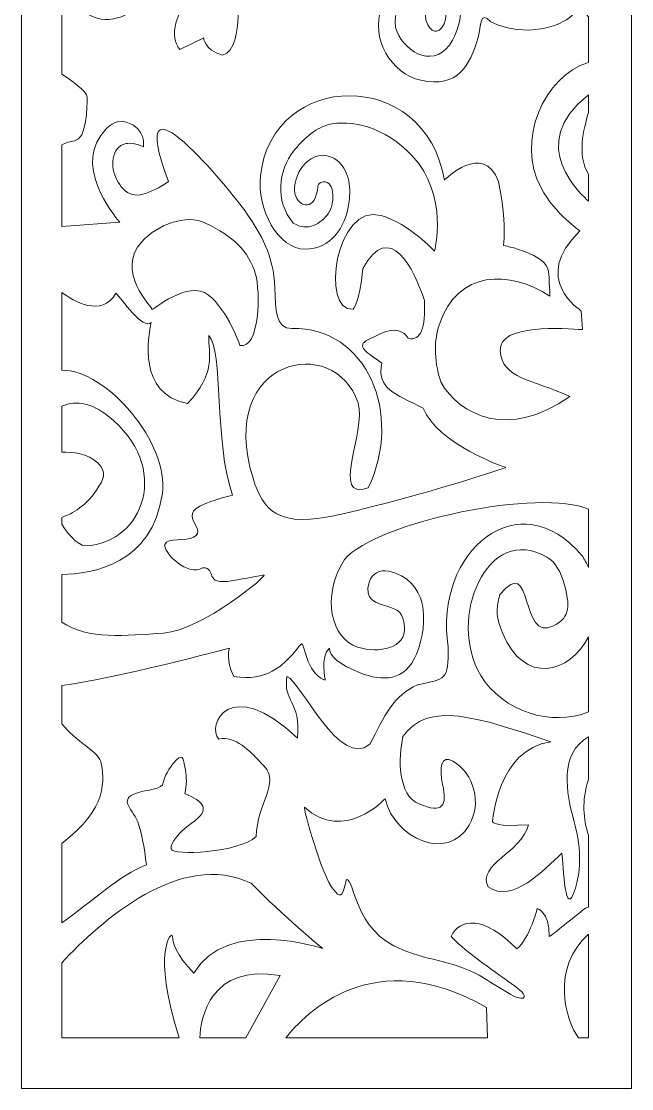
# Model space of a CAD drawing. Header units: centimetres. Extents: x -9.5 to 8.3, y -13.7 to 13.7.
# Drawn here: x -9.54 to -1.69, y -13.75 to -0.02 of the extents above; entities that cross this region are included whole.
import ezdxf

# ---------------------------------------------------------------- set-up
doc = ezdxf.new("R2010")
doc.units = ezdxf.units.CM
doc.header["$MEASUREMENT"] = 0
doc.layers.add('layer 1', color=7, linetype='Continuous')

msp = doc.modelspace()

# ---------------------------------------------------------------- linework, layer by layer
at = {"layer": 'layer 1', "color": 177, "lineweight": 9}
for points, knots in [([(-1.68805, 13.71711), (-1.68805, 13.71711), (-9.53542, 13.71711), (-9.53542, 13.71711), (-9.53542, 13.71711), (-9.53542, 13.71711), (-9.53542, -13.74877), (-9.53542, -13.74877), (-9.53542, -13.74877), (-9.53542, -13.74877), (-1.68805, -13.74877), (-1.68805, -13.74877), (-1.68805, -13.74877), (-1.68805, -13.74877), (-1.68805, 13.71711), (-1.68805, 13.71711)], [0, 0, 0, 0, 0.2, 0.2, 0.2, 0.2, 0.4, 0.4, 0.4, 0.4, 0.6, 0.6, 0.6, 0.6, 1, 1, 1, 1]), ([(-9.01697, -2.65766), (-9.01697, -2.65766), (-9.01697, -1.6087), (-9.01697, -1.6087), (-9.01697, -1.6087), (-8.96064, -1.58333), (-8.90228, -1.5628), (-8.85185, -1.55695), (-8.85185, -1.55695), (-8.69058, -1.53827), (-8.69058, -1.10871), (-8.69058, -0.99666), (-8.69058, -0.99666), (-8.69058, -0.9187), (-8.89347, -0.77756), (-9.01697, -0.69881), (-9.01697, -0.69881), (-9.01697, -0.69881), (-9.01697, 0.4273), (-9.01697, 0.4273), (-9.01697, 0.4273), (-9.00153, 0.43776), (-8.98421, 0.44286), (-8.96475, 0.44144), (-8.96475, 0.44144), (-8.60592, -0.439), (-7.67307, 0.17684), (-7.78533, 0.84284), (-7.78533, 0.84284), (-7.83518, 1.1386), (-8.13623, 1.3926), (-8.39345, 1.2881), (-8.39345, 1.2881), (-8.53261, 1.23158), (-8.58234, 1.13188), (-8.58719, 1.03379), (-8.58719, 1.03379), (-8.60275, 0.71899), (-8.53397, 0.76099), (-8.40686, 0.93682), (-8.40686, 0.93682), (-8.3139, 1.06541), (-8.10515, 1.04508), (-8.02916, 0.92823), (-8.02916, 0.92823), (-7.81352, 0.59654), (-8.40294, 0.04383), (-8.71953, 0.45813), (-8.71953, 0.45813), (-8.94028, 0.74693), (-8.89868, 1.42261), (-8.59321, 1.60215), (-8.59321, 1.60215), (-8.44893, 1.68694), (-8.23912, 1.51849), (-8.13029, 1.487), (-8.13029, 1.487), (-7.5716, 1.31054), (-7.32339, 1.91202), (-7.21587, 1.22266), (-7.21587, 1.22266), (-7.14828, 0.78922), (-6.98689, 0.72371), (-7.29707, 0.37486), (-7.29707, 0.37486), (-7.74853, -0.13288), (-7.49719, -0.38032), (-7.49719, -0.38032), (-7.49719, -0.38032), (-7.49719, -0.38032), (-7.19077, -0.23091), (-7.19077, -0.23091), (-7.19077, -0.23091), (-7.19077, -0.23091), (-7.19077, -0.38032), (-6.94887, -0.45503), (-6.94887, -0.45503), (-6.79163, -0.40951), (-6.75417, -0.14897), (-6.7489, 0.0476), (-6.7489, 0.0476), (-6.74079, 0.35051), (-6.81078, 0.28252), (-6.49568, 0.21995), (-6.49568, 0.21995), (-6.40978, 0.20289), (-6.29746, 0.18089), (-6.15185, 0.15289), (-6.15185, 0.15289), (-5.68025, 0.13746), (-5.40742, 0.25771), (-5.14854, 0.68906), (-5.14854, 0.68906), (-4.76688, 1.32497), (-4.96853, 2.61225), (-5.90605, 2.52775), (-5.90605, 2.52775), (-6.23574, 2.49806), (-6.53535, 2.04505), (-6.55366, 1.68438), (-6.55366, 1.68438), (-6.57565, 1.2517), (-6.27405, 1.04377), (-6.11026, 0.92705), (-6.11026, 0.92705), (-5.95939, 0.81951), (-5.44893, 1.05902), (-5.86385, 1.26398), (-5.86385, 1.26398), (-6.12139, 1.39121), (-6.26289, 1.47188), (-6.23906, 1.69574), (-6.23906, 1.69574), (-6.17891, 2.26185), (-5.53384, 2.35058), (-5.3276, 1.86849), (-5.3276, 1.86849), (-5.1486, 1.45002), (-5.27955, 1.01896), (-5.57312, 0.75193), (-5.57312, 0.75193), (-5.92696, 0.43005), (-6.23104, 0.49267), (-6.49732, 0.70695), (-6.49732, 0.70695), (-7.00932, 1.11905), (-7.04048, 1.89187), (-6.82697, 2.53014), (-6.82697, 2.53014), (-6.63451, 3.10549), (-6.19517, 3.28174), (-5.70956, 3.44485), (-5.70956, 3.44485), (-5.42125, 3.54169), (-5.30894, 3.57198), (-5.00537, 3.5169), (-5.00537, 3.5169), (-4.22897, 3.37593), (-3.28805, 2.94206), (-3.28805, 2.70133), (-3.28805, 2.70133), (-4.07826, 3.20558), (-5.04587, 2.75735), (-4.99751, 2.55191), (-4.99751, 2.55191), (-4.43306, 2.36515), (-4.67497, 2.085), (-4.67497, 2.085), (-4.67497, 2.085), (-4.67497, 2.085), (-4.51369, 2.06632), (-4.0944, 1.9169), (-4.0944, 1.9169), (-4.29598, 1.62509), (-4.06447, 0.79748), (-3.95355, 0.44938), (-3.95355, 0.44938), (-3.91063, 0.31473), (-3.88222, 0.26421), (-3.88593, 0.12391), (-3.88593, 0.12391), (-3.88908, 0.00779), (-3.91853, -0.15563), (-4.02988, -0.3243), (-4.02988, -0.3243), (-4.27179, -0.64179), (-4.64272, -0.38032), (-4.72335, -0.10017), (-4.72335, -0.10017), (-4.74677, 0.11692), (-4.6769, 0.20264), (-4.59603, 0.20651), (-4.59603, 0.20651), (-4.40026, 0.21592), (-4.34183, 0.20073), (-4.33252, -0.00498), (-4.33252, -0.00498), (-4.21701, -0.35837), (-3.93262, 0.02755), (-4.16522, 0.30646), (-4.16522, 0.30646), (-4.41353, 0.60433), (-4.76974, 0.52496), (-4.90581, 0.15555), (-4.90581, 0.15555), (-5.04991, -0.23568), (-4.77725, -0.69805), (-4.39925, -0.7778), (-4.39925, -0.7778), (-3.9178, -0.8794), (-3.7716, -0.59345), (-3.66196, -0.22839), (-3.66196, -0.22839), (-3.6159, -0.07485), (-3.6502, 0.12901), (-3.49817, -0.02609), (-3.49817, -0.02609), (-3.04184, -0.24585), (-2.58652, -0.07331), (-2.46557, 0.04924), (-2.46557, 0.04924), (-2.40125, 0.11442), (-2.30897, 0.12381), (-2.2425, 0.04055), (-2.2425, 0.04055), (-2.2425, 0.04055), (-2.2425, -0.54769), (-2.2425, -0.54769), (-2.2425, -0.54769), (-2.823, -0.7276), (-3.1774, -1.56041), (-2.85334, -2.16133), (-2.85334, -2.16133), (-2.66928, -2.50265), (-2.35268, -2.7149), (-2.35268, -2.7149), (-2.35268, -2.7149), (-2.99776, -3.33123), (-2.33656, -3.74211), (-2.33656, -3.74211), (-2.33656, -3.74211), (-2.33656, -3.74211), (-2.32043, -3.98491), (-2.32043, -3.98491), (-2.32043, -3.98491), (-2.55177, -3.97326), (-3.39478, -3.90288), (-3.37773, -4.25394), (-3.37773, -4.25394), (-3.35987, -4.61883), (-2.95983, -4.6259), (-2.48169, -4.84403), (-2.48169, -4.84403), (-3.27192, -5.40433), (-3.90087, -5.08683), (-4.14278, -4.65727), (-4.14278, -4.65727), (-4.23954, -4.34911), (-4.22291, -4.10923), (-4.16433, -3.92975), (-4.16433, -3.92975), (-3.9289, -3.20847), (-3.25646, -3.21662), (-2.73974, -3.55535), (-2.73974, -3.55535), (-2.73974, -3.55535), (-2.73974, -3.46198), (-2.75586, -3.23785), (-2.75586, -3.23785), (-2.77199, -3.01373), (-3.33643, -2.90166), (-3.33643, -2.90166), (-3.33643, -2.90166), (-3.33643, -2.90166), (-3.28805, -2.60284), (-3.40094, -2.07989), (-3.40094, -2.07989), (-3.59445, -1.55695), (-4.0944, -2.06123), (-4.0944, -2.06123), (-4.0944, -2.06123), (-4.34724, -0.59702), (-6.31009, -0.65086), (-6.45953, -2.00229), (-6.45953, -2.00229), (-6.50799, -2.44029), (-6.23576, -2.9503), (-5.88472, -2.95087), (-5.88472, -2.95087), (-5.56276, -2.95141), (-5.37061, -2.68202), (-5.32324, -2.35509), (-5.32324, -2.35509), (-5.28953, -2.12246), (-5.33664, -1.92042), (-5.47602, -1.80967), (-5.47602, -1.80967), (-5.69768, -1.63357), (-5.96332, -1.83008), (-6.01592, -2.10072), (-6.01592, -2.10072), (-6.06819, -2.36912), (-5.8288, -2.46583), (-5.75824, -2.29461), (-5.75824, -2.29461), (-5.70602, -2.16786), (-5.74653, -2.11705), (-5.68587, -2.09288), (-5.68587, -2.09288), (-5.50656, -2.02146), (-5.49277, -2.34861), (-5.58579, -2.48557), (-5.58579, -2.48557), (-5.68091, -2.6255), (-5.85321, -2.72912), (-6.03841, -2.61475), (-6.03841, -2.61475), (-6.28268, -2.33115), (-6.22598, -1.93271), (-6.03415, -1.68966), (-6.03415, -1.68966), (-5.9219, -1.54746), (-5.76266, -1.39582), (-5.59926, -1.35211), (-5.59926, -1.35211), (-5.29596, -1.27092), (-4.8595, -1.38329), (-4.51369, -1.74371), (-4.51369, -1.74371), (-4.02988, -2.26665), (-4.22341, -2.97637), (-4.22341, -2.97637), (-4.22341, -2.97637), (-4.22341, -2.97637), (-4.54322, -2.62084), (-4.90941, -2.51666), (-4.90941, -2.51666), (-5.4938, -2.35043), (-5.69427, -3.75604), (-5.27166, -3.72345), (-5.27166, -3.72345), (-5.27166, -3.72345), (-5.19103, -3.6674), (-5.14263, -3.20049), (-5.14263, -3.20049), (-4.80398, -2.56548), (-4.48143, -3.20049), (-4.35242, -3.61138), (-4.35242, -3.61138), (-4.3363, -3.96623), (-4.40082, -4.13431), (-4.56208, -4.09697), (-4.56208, -4.09697), (-4.69109, -3.89153), (-4.91686, -4.04094), (-5.07814, -4.11565), (-5.07814, -4.11565), (-5.23941, -4.19036), (-5.09427, -4.28373), (-4.90074, -4.41448), (-4.90074, -4.41448), (-4.96526, -4.75066), (-4.73948, -4.80668), (-4.36855, -4.99345), (-4.36855, -4.99345), (-4.19116, -5.46037), (-3.30418, -5.75919), (-3.30418, -5.75919), (-3.30418, -5.75919), (-3.30418, -5.75919), (-4.35242, -6.11405), (-5.4168, -6.35685), (-5.4168, -6.35685), (-6.24406, -6.55703), (-6.4285, -6.30836), (-6.55638, -5.8958), (-6.55638, -5.8958), (-7.03784, -4.34254), (-5.49549, -4.02749), (-5.20662, -4.92733), (-5.20662, -4.92733), (-5.08847, -5.29532), (-5.58011, -6.19815), (-5.07411, -6.0189), (-5.07411, -6.0189), (-4.62355, -5.07713), (-5.09073, -3.94489), (-6.0581, -3.97022), (-6.0581, -3.97022), (-6.2664, -3.97566), (-6.26751, -3.72773), (-6.27647, -3.44648), (-6.27647, -3.44648), (-6.28992, -3.02403), (-6.45576, -2.75751), (-6.64171, -2.48548), (-6.64171, -2.48548), (-6.8395, -2.19611), (-8.24525, -0.48381), (-7.64232, -2.07989), (-7.64232, -2.07989), (-7.88423, -2.23397), (-8.08269, -2.33183), (-8.23001, -2.17093), (-8.23001, -2.17093), (-8.34451, -2.04583), (-8.42225, -1.80634), (-8.29791, -1.65532), (-8.29791, -1.65532), (-8.26308, -1.61303), (-8.21749, -1.59483), (-8.17128, -1.58983), (-8.17128, -1.58983), (-8.06959, -1.57886), (-7.96487, -1.63166), (-7.96487, -1.63166), (-7.96487, -1.63166), (-7.96487, -1.63166), (-7.92583, -1.39044), (-8.18688, -1.31435), (-8.18688, -1.31435), (-8.3269, -1.27362), (-8.42358, -1.3663), (-8.51374, -1.48725), (-8.51374, -1.48725), (-8.8534, -1.94272), (-8.27128, -2.60284), (-8.27128, -2.60284), (-8.27128, -2.60284), (-8.27128, -2.60284), (-9.01697, -2.65766), (-9.01697, -2.65766)], [0, 0, 0, 0, 0.00961538, 0.00961538, 0.00961538, 0.00961538, 0.01923077, 0.01923077, 0.01923077, 0.01923077, 0.02884615, 0.02884615, 0.02884615, 0.02884615, 0.03846154, 0.03846154, 0.03846154, 0.03846154, 0.04807692, 0.04807692, 0.04807692, 0.04807692, 0.05769231, 0.05769231, 0.05769231, 0.05769231, 0.06730769, 0.06730769, 0.06730769, 0.06730769, 0.07692308, 0.07692308, 0.07692308, 0.07692308, 0.08653846, 0.08653846, 0.08653846, 0.08653846, 0.09615385, 0.09615385, 0.09615385, 0.09615385, 0.10576923, 0.10576923, 0.10576923, 0.10576923, 0.11538462, 0.11538462, 0.11538462, 0.11538462, 0.125, 0.125, 0.125, 0.125, 0.13461538, 0.13461538, 0.13461538, 0.13461538, 0.14423077, 0.14423077, 0.14423077, 0.14423077, 0.15384615, 0.15384615, 0.15384615, 0.15384615, 0.16346154, 0.16346154, 0.16346154, 0.16346154, 0.17307692, 0.17307692, 0.17307692, 0.17307692, 0.18269231, 0.18269231, 0.18269231, 0.18269231, 0.19230769, 0.19230769, 0.19230769, 0.19230769, 0.20192308, 0.20192308, 0.20192308, 0.20192308, 0.21153846, 0.21153846, 0.21153846, 0.21153846, 0.22115385, 0.22115385, 0.22115385, 0.22115385, 0.23076923, 0.23076923, 0.23076923, 0.23076923, 0.24038462, 0.24038462, 0.24038462, 0.24038462, 0.25, 0.25, 0.25, 0.25, 0.25961538, 0.25961538, 0.25961538, 0.25961538, 0.26923077, 0.26923077, 0.26923077, 0.26923077, 0.27884615, 0.27884615, 0.27884615, 0.27884615, 0.28846154, 0.28846154, 0.28846154, 0.28846154, 0.29807692, 0.29807692, 0.29807692, 0.29807692, 0.30769231, 0.30769231, 0.30769231, 0.30769231, 0.31730769, 0.31730769, 0.31730769, 0.31730769, 0.32692308, 0.32692308, 0.32692308, 0.32692308, 0.33653846, 0.33653846, 0.33653846, 0.33653846, 0.34615385, 0.34615385, 0.34615385, 0.34615385, 0.35576923, 0.35576923, 0.35576923, 0.35576923, 0.36538462, 0.36538462, 0.36538462, 0.36538462, 0.375, 0.375, 0.375, 0.375, 0.38461538, 0.38461538, 0.38461538, 0.38461538, 0.39423077, 0.39423077, 0.39423077, 0.39423077, 0.40384615, 0.40384615, 0.40384615, 0.40384615, 0.41346154, 0.41346154, 0.41346154, 0.41346154, 0.42307692, 0.42307692, 0.42307692, 0.42307692, 0.43269231, 0.43269231, 0.43269231, 0.43269231, 0.44230769, 0.44230769, 0.44230769, 0.44230769, 0.45192308, 0.45192308, 0.45192308, 0.45192308, 0.46153846, 0.46153846, 0.46153846, 0.46153846, 0.47115385, 0.47115385, 0.47115385, 0.47115385, 0.48076923, 0.48076923, 0.48076923, 0.48076923, 0.49038462, 0.49038462, 0.49038462, 0.49038462, 0.5, 0.5, 0.5, 0.5, 0.50961538, 0.50961538, 0.50961538, 0.50961538, 0.51923077, 0.51923077, 0.51923077, 0.51923077, 0.52884615, 0.52884615, 0.52884615, 0.52884615, 0.53846154, 0.53846154, 0.53846154, 0.53846154, 0.54807692, 0.54807692, 0.54807692, 0.54807692, 0.55769231, 0.55769231, 0.55769231, 0.55769231, 0.56730769, 0.56730769, 0.56730769, 0.56730769, 0.57692308, 0.57692308, 0.57692308, 0.57692308, 0.58653846, 0.58653846, 0.58653846, 0.58653846, 0.59615385, 0.59615385, 0.59615385, 0.59615385, 0.60576923, 0.60576923, 0.60576923, 0.60576923, 0.61538462, 0.61538462, 0.61538462, 0.61538462, 0.625, 0.625, 0.625, 0.625, 0.63461538, 0.63461538, 0.63461538, 0.63461538, 0.64423077, 0.64423077, 0.64423077, 0.64423077, 0.65384615, 0.65384615, 0.65384615, 0.65384615, 0.66346154, 0.66346154, 0.66346154, 0.66346154, 0.67307692, 0.67307692, 0.67307692, 0.67307692, 0.68269231, 0.68269231, 0.68269231, 0.68269231, 0.69230769, 0.69230769, 0.69230769, 0.69230769, 0.70192308, 0.70192308, 0.70192308, 0.70192308, 0.71153846, 0.71153846, 0.71153846, 0.71153846, 0.72115385, 0.72115385, 0.72115385, 0.72115385, 0.73076923, 0.73076923, 0.73076923, 0.73076923, 0.74038462, 0.74038462, 0.74038462, 0.74038462, 0.75, 0.75, 0.75, 0.75, 0.75961538, 0.75961538, 0.75961538, 0.75961538, 0.76923077, 0.76923077, 0.76923077, 0.76923077, 0.77884615, 0.77884615, 0.77884615, 0.77884615, 0.78846154, 0.78846154, 0.78846154, 0.78846154, 0.79807692, 0.79807692, 0.79807692, 0.79807692, 0.80769231, 0.80769231, 0.80769231, 0.80769231, 0.81730769, 0.81730769, 0.81730769, 0.81730769, 0.82692308, 0.82692308, 0.82692308, 0.82692308, 0.83653846, 0.83653846, 0.83653846, 0.83653846, 0.84615385, 0.84615385, 0.84615385, 0.84615385, 0.85576923, 0.85576923, 0.85576923, 0.85576923, 0.86538462, 0.86538462, 0.86538462, 0.86538462, 0.875, 0.875, 0.875, 0.875, 0.88461538, 0.88461538, 0.88461538, 0.88461538, 0.89423077, 0.89423077, 0.89423077, 0.89423077, 0.90384615, 0.90384615, 0.90384615, 0.90384615, 0.91346154, 0.91346154, 0.91346154, 0.91346154, 0.92307692, 0.92307692, 0.92307692, 0.92307692, 0.93269231, 0.93269231, 0.93269231, 0.93269231, 0.94230769, 0.94230769, 0.94230769, 0.94230769, 0.95192308, 0.95192308, 0.95192308, 0.95192308, 0.96153846, 0.96153846, 0.96153846, 0.96153846, 0.97115385, 0.97115385, 0.97115385, 0.97115385, 0.98076923, 0.98076923, 0.98076923, 0.98076923, 1, 1, 1, 1]), ([(-2.2425, -0.96416), (-2.2425, -0.96416), (-2.2425, -1.19004), (-2.2425, -1.19004), (-2.2425, -1.19004), (-2.30451, -1.40978), (-2.3961, -1.7377), (-2.2425, -1.98685), (-2.2425, -1.98685), (-2.2425, -1.98685), (-2.2425, -2.33176), (-2.2425, -2.33176), (-2.2425, -2.33176), (-2.31103, -2.27412), (-3.07513, -1.6021), (-2.2425, -0.96416)], [0, 0, 0, 0, 0.2, 0.2, 0.2, 0.2, 0.4, 0.4, 0.4, 0.4, 0.6, 0.6, 0.6, 0.6, 1, 1, 1, 1]), ([(-7.85198, -3.72345), (-7.85198, -3.70944), (-8.33275, -3.22268), (-7.98804, -2.8541), (-7.98804, -2.8541), (-7.78784, -2.64007), (-7.42355, -2.49232), (-7.16645, -2.61489), (-7.16645, -2.61489), (-6.81395, -2.78294), (-6.61463, -2.97107), (-6.52446, -3.27195), (-6.52446, -3.27195), (-6.45867, -3.49149), (-6.47185, -4.23885), (-6.7231, -4.19036), (-6.7231, -4.19036), (-6.7231, -4.19036), (-6.87966, -3.73711), (-7.12888, -3.54069), (-7.12888, -3.54069), (-7.39295, -3.3326), (-7.85198, -3.74482), (-7.85198, -3.72345)], [0, 0, 0, 0, 0.14285714, 0.14285714, 0.14285714, 0.14285714, 0.28571429, 0.28571429, 0.28571429, 0.28571429, 0.42857143, 0.42857143, 0.42857143, 0.42857143, 0.57142857, 0.57142857, 0.57142857, 0.57142857, 0.71428571, 0.71428571, 0.71428571, 0.71428571, 1, 1, 1, 1]), ([(-9.01697, -7.74775), (-9.01697, -7.74775), (-9.01697, -7.1348), (-9.01697, -7.1348), (-9.01697, -7.1348), (-8.61883, -7.12942), (-7.84859, -6.99933), (-7.72182, -6.09087), (-7.72182, -6.09087), (-7.63251, -5.45091), (-8.44125, -4.49411), (-9.01697, -4.50737), (-9.01697, -4.50737), (-9.01697, -4.50737), (-9.01697, -3.50532), (-9.01697, -3.50532), (-9.01697, -3.50532), (-8.86079, -3.62139), (-8.50501, -3.83285), (-8.31966, -3.518), (-8.31966, -3.518), (-8.25515, -3.57403), (-7.96487, -4.00358), (-7.86811, -3.89153), (-7.86811, -3.89153), (-7.90036, -4.07829), (-8.04549, -4.80668), (-7.40043, -4.93742), (-7.40043, -4.93742), (-7.0295, -4.54521), (-7.12626, -4.30241), (-7.12626, -4.05962), (-7.12626, -4.05962), (-6.93274, -4.24638), (-7.06176, -5.44169), (-6.81984, -6.11405), (-6.81984, -6.11405), (-6.90451, -6.13505), (-7.00052, -6.16396), (-7.08748, -6.19185), (-7.08748, -6.19185), (-7.62286, -6.36378), (-7.10846, -6.53331), (-7.31979, -6.65568), (-7.31979, -6.65568), (-7.41655, -6.71169), (-7.65845, -6.65568), (-7.6907, -6.74905), (-7.6907, -6.74905), (-7.72297, -6.84244), (-7.3843, -7.17862), (-7.20689, -7.04788), (-7.20689, -7.04788), (-6.99972, -7.04788), (-7.21854, -7.28365), (-6.81585, -7.21379), (-6.81585, -7.21379), (-6.65536, -7.18591), (-6.46203, -7.15176), (-6.41668, -7.14126), (-6.41668, -7.14126), (-6.33605, -7.12259), (-7.20689, -7.85097), (-7.70682, -7.88832), (-7.70682, -7.88832), (-8.2029, -7.9194), (-8.67668, -7.97628), (-9.01697, -7.74775)], [0, 0, 0, 0, 0.05555556, 0.05555556, 0.05555556, 0.05555556, 0.11111111, 0.11111111, 0.11111111, 0.11111111, 0.16666667, 0.16666667, 0.16666667, 0.16666667, 0.22222222, 0.22222222, 0.22222222, 0.22222222, 0.27777778, 0.27777778, 0.27777778, 0.27777778, 0.33333333, 0.33333333, 0.33333333, 0.33333333, 0.38888889, 0.38888889, 0.38888889, 0.38888889, 0.44444444, 0.44444444, 0.44444444, 0.44444444, 0.5, 0.5, 0.5, 0.5, 0.55555556, 0.55555556, 0.55555556, 0.55555556, 0.61111111, 0.61111111, 0.61111111, 0.61111111, 0.66666667, 0.66666667, 0.66666667, 0.66666667, 0.72222222, 0.72222222, 0.72222222, 0.72222222, 0.77777778, 0.77777778, 0.77777778, 0.77777778, 0.83333333, 0.83333333, 0.83333333, 0.83333333, 0.88888889, 0.88888889, 0.88888889, 0.88888889, 1, 1, 1, 1]), ([(-9.01697, -6.48827), (-9.01697, -6.48827), (-9.01697, -6.40041), (-9.01697, -6.40041), (-9.01697, -6.40041), (-8.92825, -6.37121), (-8.72448, -6.28231), (-8.56991, -6.04946), (-8.56991, -6.04946), (-8.47882, -5.9123), (-8.42222, -5.83312), (-8.55376, -5.69959), (-8.55376, -5.69959), (-8.67629, -5.57523), (-8.88395, -5.55822), (-9.01697, -5.56193), (-9.01697, -5.56193), (-9.01697, -5.56193), (-9.01697, -4.96798), (-9.01697, -4.96798), (-9.01697, -4.96798), (-8.80889, -4.88983), (-8.62183, -4.9387), (-8.42412, -5.09383), (-8.42412, -5.09383), (-7.59016, -5.74821), (-7.96667, -6.73231), (-8.70669, -6.76773), (-8.70669, -6.76773), (-8.82998, -6.75476), (-8.95324, -6.58853), (-9.01697, -6.48827)], [0, 0, 0, 0, 0.11111111, 0.11111111, 0.11111111, 0.11111111, 0.22222222, 0.22222222, 0.22222222, 0.22222222, 0.33333333, 0.33333333, 0.33333333, 0.33333333, 0.44444444, 0.44444444, 0.44444444, 0.44444444, 0.55555556, 0.55555556, 0.55555556, 0.55555556, 0.66666667, 0.66666667, 0.66666667, 0.66666667, 0.77777778, 0.77777778, 0.77777778, 0.77777778, 1, 1, 1, 1]), ([(-9.01697, -11.61629), (-9.01697, -11.61629), (-9.01697, -10.59337), (-9.01697, -10.59337), (-9.01697, -10.59337), (-8.42343, -10.14828), (-8.46281, -9.76534), (-8.51481, -9.53963), (-8.51481, -9.53963), (-8.55895, -9.40672), (-8.83647, -9.28043), (-9.01697, -9.05437), (-9.01697, -9.05437), (-9.01697, -9.05437), (-9.01697, -8.56218), (-9.01697, -8.56218), (-9.01697, -8.56218), (-8.38598, -8.49067), (-6.85889, -8.08152), (-6.85889, -8.08152), (-6.85889, -8.08152), (-6.85889, -8.08152), (-6.91362, -8.24001), (-6.80415, -8.44605), (-6.80415, -8.44605), (-6.38075, -8.51958), (-6.17022, -8.29923), (-6.02692, -8.13695), (-6.02692, -8.13695), (-5.90928, -8.0037), (-5.93461, -7.97593), (-5.88367, -8.14945), (-5.88367, -8.14945), (-5.79004, -8.46845), (-5.62721, -8.49359), (-5.62721, -8.49359), (-5.62721, -8.49359), (-5.62721, -8.49359), (-5.69564, -8.19245), (-5.57246, -8.08152), (-5.57246, -8.08152), (-5.57246, -8.1848), (-5.46345, -8.28815), (-5.17879, -8.40002), (-5.17879, -8.40002), (-4.89722, -8.51067), (-4.59737, -8.51288), (-4.45579, -8.15868), (-4.45579, -8.15868), (-4.28614, -7.73434), (-4.31277, -7.20029), (-4.81236, -7.09189), (-4.81236, -7.09189), (-4.93302, -7.06571), (-5.02893, -7.12985), (-5.06081, -7.22545), (-5.06081, -7.22545), (-5.14028, -7.4638), (-4.96929, -7.50436), (-4.8213, -7.54746), (-4.8213, -7.54746), (-4.68731, -7.58647), (-4.62239, -7.62999), (-4.60744, -7.80791), (-4.60744, -7.80791), (-4.58443, -8.08183), (-4.93822, -8.15627), (-5.21141, -8.06918), (-5.21141, -8.06918), (-5.54532, -7.96266), (-5.68876, -7.4256), (-5.38087, -6.9404), (-5.38087, -6.9404), (-4.95614, -6.4485), (-2.84327, -6.02086), (-2.2425, -6.29648), (-2.2425, -6.29648), (-2.2425, -6.29648), (-2.2425, -7.04383), (-2.2425, -7.04383), (-2.2425, -7.04383), (-2.26541, -6.99405), (-2.29241, -6.94404), (-2.32404, -6.89413), (-2.32404, -6.89413), (-3.12765, -5.93261), (-4.23448, -6.82075), (-4.04856, -8.07003), (-4.04856, -8.07003), (-4.0404, -8.50256), (-4.0817, -8.47425), (-4.44097, -8.55417), (-4.44097, -8.55417), (-4.74096, -8.6791), (-4.87551, -8.96589), (-5.05242, -9.31774), (-5.05242, -9.31774), (-5.43562, -9.65056), (-5.94196, -8.50945), (-6.11988, -8.44605), (-6.11988, -8.44605), (-6.17462, -8.76303), (-5.94196, -8.76303), (-5.98302, -9.23849), (-5.98302, -9.23849), (-6.85889, -8.41436), (-7.15996, -9.08), (-6.99573, -9.25434), (-6.99573, -9.25434), (-6.79464, -9.19305), (-6.59353, -9.40671), (-6.41142, -9.602), (-6.41142, -9.602), (-6.20679, -9.82137), (-6.50565, -10.08179), (-6.51675, -10.50642), (-6.51675, -10.50642), (-6.73572, -10.71245), (-7.59653, -10.75935), (-7.61022, -10.66428), (-7.61022, -10.66428), (-7.62102, -10.58925), (-7.50174, -10.44334), (-7.35246, -10.33826), (-7.35246, -10.33826), (-7.07945, -10.14609), (-7.19716, -10.06123), (-7.43366, -9.95169), (-7.43366, -9.95169), (-7.40561, -9.8477), (-7.41143, -9.73673), (-7.4262, -9.64817), (-7.4262, -9.64817), (-7.45383, -9.48242), (-7.46357, -9.41816), (-7.58189, -9.56461), (-7.58189, -9.56461), (-7.62482, -9.61772), (-7.69619, -9.71774), (-7.72015, -9.84255), (-7.72015, -9.84255), (-7.79069, -9.90199), (-7.88293, -9.902), (-7.98491, -9.92683), (-7.98491, -9.92683), (-8.32333, -10.00923), (-8.1194, -10.12696), (-8.03952, -10.316), (-8.03952, -10.316), (-7.99652, -10.41772), (-7.95306, -10.65708), (-7.92634, -10.86758), (-7.92634, -10.86758), (-8.27641, -11.00458), (-8.62513, -11.34157), (-9.01697, -11.61629)], [0, 0, 0, 0, 0.025, 0.025, 0.025, 0.025, 0.05, 0.05, 0.05, 0.05, 0.075, 0.075, 0.075, 0.075, 0.1, 0.1, 0.1, 0.1, 0.125, 0.125, 0.125, 0.125, 0.15, 0.15, 0.15, 0.15, 0.175, 0.175, 0.175, 0.175, 0.2, 0.2, 0.2, 0.2, 0.225, 0.225, 0.225, 0.225, 0.25, 0.25, 0.25, 0.25, 0.275, 0.275, 0.275, 0.275, 0.3, 0.3, 0.3, 0.3, 0.325, 0.325, 0.325, 0.325, 0.35, 0.35, 0.35, 0.35, 0.375, 0.375, 0.375, 0.375, 0.4, 0.4, 0.4, 0.4, 0.425, 0.425, 0.425, 0.425, 0.45, 0.45, 0.45, 0.45, 0.475, 0.475, 0.475, 0.475, 0.5, 0.5, 0.5, 0.5, 0.525, 0.525, 0.525, 0.525, 0.55, 0.55, 0.55, 0.55, 0.575, 0.575, 0.575, 0.575, 0.6, 0.6, 0.6, 0.6, 0.625, 0.625, 0.625, 0.625, 0.65, 0.65, 0.65, 0.65, 0.675, 0.675, 0.675, 0.675, 0.7, 0.7, 0.7, 0.7, 0.725, 0.725, 0.725, 0.725, 0.75, 0.75, 0.75, 0.75, 0.775, 0.775, 0.775, 0.775, 0.8, 0.8, 0.8, 0.8, 0.825, 0.825, 0.825, 0.825, 0.85, 0.85, 0.85, 0.85, 0.875, 0.875, 0.875, 0.875, 0.9, 0.9, 0.9, 0.9, 0.925, 0.925, 0.925, 0.925, 0.95, 0.95, 0.95, 0.95, 1, 1, 1, 1]), ([(-2.2425, -7.93581), (-2.2425, -7.93581), (-2.2425, -8.90354), (-2.2425, -8.90354), (-2.2425, -8.90354), (-2.71491, -9.09314), (-3.3439, -8.9016), (-3.62724, -8.4348), (-3.62724, -8.4348), (-4.06942, -7.70626), (-3.54071, -6.45694), (-2.77937, -6.91302), (-2.77937, -6.91302), (-2.66861, -6.9644), (-2.59295, -7.11371), (-2.55096, -7.27326), (-2.55096, -7.27326), (-2.48843, -7.51083), (-2.46727, -7.68308), (-2.69137, -7.79569), (-2.69137, -7.79569), (-3.13863, -8.02041), (-2.93908, -6.84602), (-3.38121, -7.39313), (-3.38121, -7.39313), (-3.44173, -7.60042), (-3.42593, -7.6907), (-3.34726, -7.8859), (-3.34726, -7.8859), (-3.07232, -8.56823), (-2.48142, -8.40551), (-2.2425, -7.93581)], [0, 0, 0, 0, 0.11111111, 0.11111111, 0.11111111, 0.11111111, 0.22222222, 0.22222222, 0.22222222, 0.22222222, 0.33333333, 0.33333333, 0.33333333, 0.33333333, 0.44444444, 0.44444444, 0.44444444, 0.44444444, 0.55555556, 0.55555556, 0.55555556, 0.55555556, 0.66666667, 0.66666667, 0.66666667, 0.66666667, 0.77777778, 0.77777778, 0.77777778, 0.77777778, 1, 1, 1, 1]), ([(-2.2425, -9.22512), (-2.2425, -9.22512), (-2.2425, -9.77185), (-2.2425, -9.77185), (-2.2425, -9.77185), (-2.3335, -10.04912), (-2.30998, -10.28355), (-2.2425, -10.48984), (-2.2425, -10.48984), (-2.2425, -10.48984), (-2.2425, -11.41484), (-2.2425, -11.41484), (-2.2425, -11.41484), (-2.26405, -11.4197), (-2.28015, -11.42442), (-2.28762, -11.4302), (-2.28762, -11.4302), (-2.4531, -11.55827), (-2.67486, -11.749), (-2.7472, -11.79088), (-2.7472, -11.79088), (-2.7472, -11.46916), (-2.90154, -11.43342), (-2.90154, -11.43342), (-2.90154, -11.43342), (-2.90154, -11.43342), (-2.99415, -11.80876), (-3.16392, -11.95175), (-3.16392, -11.95175), (-3.58725, -11.51596), (-3.90303, -11.55752), (-4.00892, -11.79174), (-4.00892, -11.79174), (-3.79658, -12.01133), (-3.41031, -12.27066), (-3.19526, -12.42543), (-3.19526, -12.42543), (-2.96957, -12.58782), (-3.08338, -12.63043), (-3.24036, -12.53758), (-3.24036, -12.53758), (-3.35893, -12.46905), (-3.47023, -12.39768), (-3.58029, -12.33106), (-3.58029, -12.33106), (-3.95642, -12.10339), (-4.26697, -12.11042), (-4.63502, -11.96438), (-4.63502, -11.96438), (-5.27175, -11.71175), (-5.2437, -11.0437), (-5.35548, -11.05807), (-5.35548, -11.05807), (-5.41337, -11.31277), (-5.43652, -11.28596), (-5.5226, -11.18877), (-5.5226, -11.18877), (-5.67139, -11.02082), (-5.91294, -10.13085), (-5.89568, -10.12863), (-5.89568, -10.12863), (-5.38636, -10.59335), (-4.85845, -10.01993), (-4.85845, -10.01993), (-4.85845, -10.01993), (-4.73011, -10.54005), (-4.05785, -10.83385), (-3.77814, -10.36108), (-3.77814, -10.36108), (-3.61238, -10.08095), (-3.71122, -9.69581), (-3.98891, -9.53521), (-3.98891, -9.53521), (-4.13931, -9.44823), (-4.16305, -9.62194), (-4.11811, -9.83514), (-4.11811, -9.83514), (-4.06028, -10.10943), (-4.11184, -10.21381), (-4.42169, -10.08711), (-4.42169, -10.08711), (-4.69291, -9.97617), (-4.69293, -9.49483), (-4.62816, -9.2198), (-4.62816, -9.2198), (-4.31148, -8.75306), (-3.66895, -8.96893), (-2.72819, -9.28648), (-2.72819, -9.28648), (-3.41908, -9.3865), (-3.47665, -10.31997), (-3.47665, -10.31997), (-3.47665, -10.31997), (-3.47665, -10.31997), (-3.41908, -10.38666), (-3.01605, -10.35332), (-3.01605, -10.35332), (-3.10242, -10.72004), (-3.67817, -10.85339), (-3.53422, -11.15343), (-3.53422, -11.15343), (-3.21763, -11.37357), (-2.81442, -10.93328), (-2.58425, -10.72004), (-2.58425, -10.72004), (-2.56327, -10.87398), (-2.54801, -11.61253), (-2.41065, -11.17011), (-2.41065, -11.17011), (-2.35667, -10.99621), (-2.31648, -10.70392), (-2.4269, -10.31485), (-2.4269, -10.31485), (-2.53206, -9.94422), (-2.62137, -9.43155), (-2.2425, -9.22512)], [0, 0, 0, 0, 0.03333333, 0.03333333, 0.03333333, 0.03333333, 0.06666667, 0.06666667, 0.06666667, 0.06666667, 0.1, 0.1, 0.1, 0.1, 0.13333333, 0.13333333, 0.13333333, 0.13333333, 0.16666667, 0.16666667, 0.16666667, 0.16666667, 0.2, 0.2, 0.2, 0.2, 0.23333333, 0.23333333, 0.23333333, 0.23333333, 0.26666667, 0.26666667, 0.26666667, 0.26666667, 0.3, 0.3, 0.3, 0.3, 0.33333333, 0.33333333, 0.33333333, 0.33333333, 0.36666667, 0.36666667, 0.36666667, 0.36666667, 0.4, 0.4, 0.4, 0.4, 0.43333333, 0.43333333, 0.43333333, 0.43333333, 0.46666667, 0.46666667, 0.46666667, 0.46666667, 0.5, 0.5, 0.5, 0.5, 0.53333333, 0.53333333, 0.53333333, 0.53333333, 0.56666667, 0.56666667, 0.56666667, 0.56666667, 0.6, 0.6, 0.6, 0.6, 0.63333333, 0.63333333, 0.63333333, 0.63333333, 0.66666667, 0.66666667, 0.66666667, 0.66666667, 0.7, 0.7, 0.7, 0.7, 0.73333333, 0.73333333, 0.73333333, 0.73333333, 0.76666667, 0.76666667, 0.76666667, 0.76666667, 0.8, 0.8, 0.8, 0.8, 0.83333333, 0.83333333, 0.83333333, 0.83333333, 0.86666667, 0.86666667, 0.86666667, 0.86666667, 0.9, 0.9, 0.9, 0.9, 0.93333333, 0.93333333, 0.93333333, 0.93333333, 1, 1, 1, 1]), ([(-9.01697, -13.09666), (-9.01697, -13.09666), (-9.01697, -12.13124), (-9.01697, -12.13124), (-9.01697, -12.13124), (-8.50757, -11.58636), (-7.48755, -10.67559), (-6.57898, -11.10552), (-6.57898, -11.10552), (-6.18211, -11.5176), (-5.66205, -11.94552), (-5.66205, -11.94552), (-5.66205, -11.94552), (-5.66205, -11.94552), (-6.89372, -11.53345), (-7.31796, -12.2625), (-7.31796, -12.2625), (-7.55064, -12.02476), (-7.59168, -11.86627), (-7.59168, -11.78704), (-7.59168, -11.78704), (-7.59168, -11.70973), (-7.87246, -11.96611), (-7.50521, -13.09666), (-7.50521, -13.09666), (-7.50521, -13.09666), (-9.01697, -13.09666), (-9.01697, -13.09666)], [0, 0, 0, 0, 0.125, 0.125, 0.125, 0.125, 0.25, 0.25, 0.25, 0.25, 0.375, 0.375, 0.375, 0.375, 0.5, 0.5, 0.5, 0.5, 0.625, 0.625, 0.625, 0.625, 0.75, 0.75, 0.75, 0.75, 1, 1, 1, 1]), ([(-2.2425, -11.75976), (-2.2425, -11.75976), (-2.2425, -13.09666), (-2.2425, -13.09666), (-2.2425, -13.09666), (-2.2425, -13.09666), (-2.37134, -13.09666), (-2.37134, -13.09666), (-2.37134, -13.09666), (-2.54096, -12.86702), (-2.72896, -12.18931), (-2.2425, -11.75976)], [0, 0, 0, 0, 0.25, 0.25, 0.25, 0.25, 0.5, 0.5, 0.5, 0.5, 1, 1, 1, 1]), ([(-3.54361, -13.09666), (-3.54361, -13.09666), (-6.1363, -13.09666), (-6.1363, -13.09666), (-6.1363, -13.09666), (-5.88615, -12.77923), (-4.99883, -11.86993), (-3.55452, -12.70627), (-3.55452, -12.70627), (-3.55452, -12.70627), (-3.54361, -13.09666), (-3.54361, -13.09666)], [0, 0, 0, 0, 0.25, 0.25, 0.25, 0.25, 0.5, 0.5, 0.5, 0.5, 1, 1, 1, 1]), ([(-6.64759, -13.09666), (-6.64759, -13.09666), (-7.23884, -13.09666), (-7.23884, -13.09666), (-7.23884, -13.09666), (-7.23492, -12.83466), (-7.10179, -12.1392), (-6.20948, -12.2942), (-6.20948, -12.2942), (-6.20948, -12.2942), (-6.64759, -13.09666), (-6.64759, -13.09666)], [0, 0, 0, 0, 0.25, 0.25, 0.25, 0.25, 0.5, 0.5, 0.5, 0.5, 1, 1, 1, 1])]:
    msp.add_open_spline(points, degree=3, knots=knots, dxfattribs=at)

doc.saveas('drawing.dxf')
